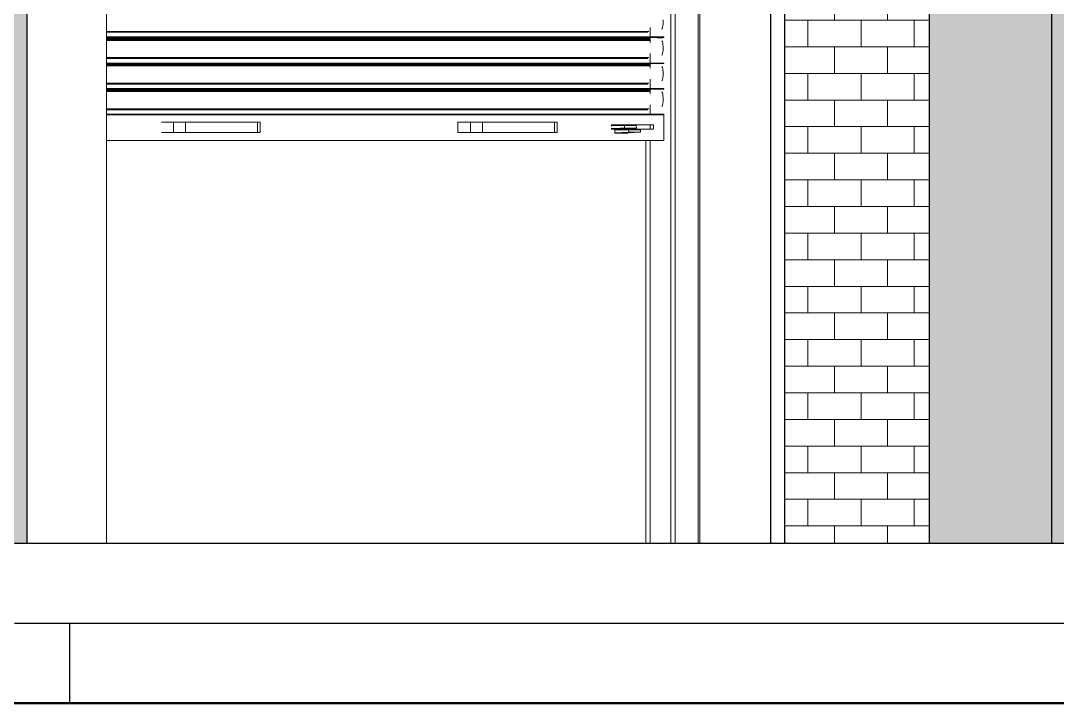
# Model space of a CAD drawing. Header units: inches. Extents: x 5914 to 162157, y -20538 to 282354.
# Drawn here: x 153900.8 to 153978.7, y -16028.3 to -15977 of the extents above; entities that cross this region are included whole.
import ezdxf

# ---------------------------------------------------------------- set-up
doc = ezdxf.new("R2010")
doc.units = ezdxf.units.IN
doc.header["$MEASUREMENT"] = 0
doc.linetypes.add('DASHED', pattern=[0.75, 0.5, -0.25])
for name, color, linetype, lineweight in [('DOOR-WIN RA', 3, 'Continuous', 20), ('ELE1 RA', 1, 'Continuous', 30), ('HATCH RA', 8, 'Continuous', 5)]:
    doc.layers.add(name, color=color, linetype=linetype, lineweight=lineweight)
pattern_1 = [(0, (-3762.0682, 67.065), (0, 2), []), (90, (-3762.0682, 67.065), (-2, 2), [2, -2])]

# ---------------------------------------------------------------- blocks, each defined once
blk = doc.blocks.new('SKBVVL')
at = {"layer": 'HATCH RA', "transparency": 33554687}
h = blk.add_hatch(dxfattribs=at)
h.set_pattern_fill('AR-B816', color=256, scale=0.25)
h.set_pattern_definition(pattern_1)
h.paths.add_polyline_path([(154207.069, -15760.257), (154139.316, -15760.257), (154139.316, -15806.257), (154207.069, -15806.257)])
h.paths.add_polyline_path([(154207.069, -15648.257), (154139.316, -15648.257), (154139.316, -15694.257), (154207.069, -15694.257)])
h.paths.add_polyline_path([(154254.395, -15642.257), (154254.395, -15640.257), (154254.395, -15566.405), (154254.395, -15561.405), (154254.395, -15549.405), (154254.395, -15529.405), (154254.395, -15527.405), (154254.395, -15459.257), (154216.256, -15459.257), (154207.256, -15459.257), (154207.256, -15526.257), (154216.256, -15526.257), (154216.256, -15561.657), (154228.095, -15561.657), (154228.095, -15566.657), (154216.256, -15566.657), (154216.256, -15674.257), (154219.256, -15674.257), (154219.256, -15679.317), (154216.256, -15679.317), (154216.256, -15786.257), (154219.256, -15786.257), (154219.256, -15791.317), (154216.256, -15791.317), (154216.256, -16016.257), (154217.256, -16016.257), (154217.256, -16022.257), (154227.256, -16022.257), (154227.256, -16028.257), (154254.395, -16028.257), (154254.395, -16011.495), (154254.395, -15791.257), (154254.395, -15786.257), (154254.395, -15774.257), (154254.395, -15754.257), (154254.395, -15752.257), (154254.395, -15679.257), (154254.395, -15674.257), (154254.395, -15662.257)])
h = blk.add_hatch(dxfattribs=at)
h.set_pattern_fill('AR-B816', color=256, scale=0.25)
h.set_pattern_definition(pattern_1)
h.paths.add_polyline_path([(154134.256, -15566.657), (154122.256, -15566.657), (154122.256, -15674.257), (154122.256, -15786.257), (154122.256, -15898.257), (154122.256, -15903.607), (154122.256, -16016.257), (154134.256, -16016.257)])
h.paths.add_polyline_path([(154139.316, -15566.657), (154134.256, -15566.657), (154134.256, -16016.257), (154138.395, -16016.257), (154139.316, -16016.257)])
h = blk.add_hatch(dxfattribs=at)
h.set_pattern_fill('AR-B816', color=256, scale=0.25)
h.set_pattern_definition(pattern_1)
h.paths.add_polyline_path([(154207.069, -16016.257), (154216.256, -16016.257), (154216.256, -15791.317), (154216.256, -15786.257), (154216.256, -15679.317), (154216.256, -15674.257), (154216.256, -15566.657), (154207.069, -15566.657)])
h = blk.add_hatch(dxfattribs=at)
h.set_pattern_fill('AR-B816', color=256, scale=0.25)
h.set_pattern_definition(pattern_1)
h.paths.add_polyline_path([(154207.069, -15903.607), (154196.223, -15903.607), (154196.223, -15912.461), (154196.223, -16010.257), (154196.223, -16016.257), (154207.069, -16016.257)])
at = {"layer": 'DOOR-WIN RA'}
for p, q in [((154187.675, -16016.257), (154187.675, -15927.272)), ((154187.994, -16016.257), (154187.994, -15927.272)), ((154189.733, -15927.272), (154189.733, -16016.257)), ((154189.846, -15927.272), (154189.846, -16016.257)), ((154145.29, -15977.782), (154145.29, -15976.489)), ((154187.09, -15977.251), (154187.099, -15977.141)), ((154187.101, -15977.031), (154187.095, -15976.921)), ((154187.099, -15977.141), (154187.101, -15977.031)), ((154186.01, -15977.782), (154145.29, -15977.782)), ((154145.29, -15977.848), (154145.29, -15977.782)), ((154185.944, -15977.848), (154145.29, -15977.848)), ((154145.29, -15978.191), (154145.29, -15977.848)), ((154186.125, -15978.191), (154186.125, -15977.479)), ((154187.008, -15977.608), (154187.02, -15977.575)), ((154187.02, -15977.575), (154187.05, -15977.469)), ((154187.05, -15977.469), (154187.074, -15977.36)), ((154187.074, -15977.36), (154187.09, -15977.251)), ((154186.125, -15978.191), (154145.29, -15978.191)), ((154145.29, -15978.233), (154145.29, -15978.191)), ((154145.29, -15978.233), (154185.806, -15978.233)), ((154145.29, -15978.238), (154145.29, -15978.233)), ((154185.806, -15978.238), (154145.29, -15978.238)), ((154145.29, -15978.263), (154145.29, -15978.238)), ((154186.101, -15978.263), (154145.29, -15978.263)), ((154145.29, -15978.266), (154145.29, -15978.263)), ((154186.098, -15978.266), (154145.29, -15978.266)), ((154145.29, -15978.282), (154145.29, -15978.266)), ((154186.084, -15978.282), (154145.29, -15978.282)), ((154145.29, -15978.299), (154145.29, -15978.282)), ((154186.073, -15978.299), (154145.29, -15978.299)), ((154145.29, -15978.318), (154145.29, -15978.299)), ((154186.065, -15978.318), (154145.29, -15978.318)), ((154145.29, -15978.337), (154145.29, -15978.318)), ((154186.058, -15978.337), (154145.29, -15978.337)), ((154145.29, -15978.356), (154145.29, -15978.337)), ((154186.055, -15978.356), (154145.29, -15978.356)), ((154145.29, -15978.376), (154145.29, -15978.356)), ((154186.054, -15978.376), (154145.29, -15978.376)), ((154145.29, -15978.396), (154145.29, -15978.376)), ((154186.055, -15978.396), (154145.29, -15978.396)), ((154145.29, -15978.416), (154145.29, -15978.396)), ((154186.059, -15978.416), (154145.29, -15978.416)), ((154145.29, -15978.435), (154145.29, -15978.416)), ((154186.066, -15978.435), (154145.29, -15978.435)), ((154145.29, -15978.453), (154145.29, -15978.435)), ((154186.075, -15978.453), (154145.29, -15978.453)), ((154145.29, -15979.746), (154145.29, -15978.453)), ((154185.806, -15978.238), (154185.806, -15978.233)), ((154185.806, -15978.233), (154186.125, -15978.233)), ((154185.972, -15978.238), (154185.806, -15978.238)), ((154185.806, -15978.713), (154185.806, -15978.71)), ((154186.125, -15978.238), (154185.972, -15978.238)), ((154187.026, -15978.191), (154186.125, -15978.191)), ((154186.125, -15978.238), (154186.125, -15978.233)), ((154186.125, -15978.233), (154187.139, -15978.233)), ((154187.052, -15978.238), (154186.125, -15978.238)), ((154186.125, -15978.61), (154186.125, -15978.242)), ((154186.125, -15978.713), (154186.125, -15978.71)), ((154187.024, -15978.263), (154186.659, -15978.263)), ((154187.021, -15978.266), (154186.719, -15978.266)), ((154187.008, -15978.187), (154187.026, -15978.191)), ((154187.008, -15978.282), (154187.021, -15978.266)), ((154187.034, -15978.559), (154187.008, -15978.479)), ((154187.021, -15978.266), (154187.024, -15978.263)), ((154187.024, -15978.263), (154187.052, -15978.238)), ((154187.139, -15978.191), (154187.026, -15978.191)), ((154187.062, -15978.666), (154187.034, -15978.559)), ((154187.07, -15978.71), (154187.062, -15978.666)), ((154187.07, -15978.713), (154187.07, -15978.71)), ((154187.082, -15978.775), (154187.07, -15978.713)), ((154187.139, -15978.233), (154187.139, -15978.191)), ((154186.125, -15980.155), (154186.125, -15979.443)), ((154187.02, -15979.539), (154187.05, -15979.432)), ((154187.05, -15979.432), (154187.074, -15979.324)), ((154187.074, -15979.324), (154187.09, -15979.215)), ((154187.095, -15978.884), (154187.082, -15978.775)), ((154187.09, -15979.215), (154187.099, -15979.105)), ((154187.101, -15978.995), (154187.095, -15978.884)), ((154187.099, -15979.105), (154187.101, -15978.995)), ((154186.01, -15979.746), (154145.29, -15979.746)), ((154145.29, -15979.812), (154145.29, -15979.746)), ((154185.944, -15979.812), (154145.29, -15979.812)), ((154145.29, -15980.155), (154145.29, -15979.812)), ((154186.125, -15980.155), (154145.29, -15980.155)), ((154145.29, -15980.197), (154145.29, -15980.155)), ((154145.29, -15980.197), (154186.125, -15980.197)), ((154145.29, -15980.205), (154145.29, -15980.197)), ((154186.084, -15980.205), (154145.29, -15980.205)), ((154145.29, -15980.223), (154145.29, -15980.205)), ((154186.073, -15980.223), (154145.29, -15980.223)), ((154145.29, -15980.241), (154145.29, -15980.223)), ((154186.065, -15980.241), (154145.29, -15980.241)), ((154145.29, -15980.26), (154145.29, -15980.241)), ((154186.058, -15980.26), (154145.29, -15980.26)), ((154145.29, -15980.28), (154145.29, -15980.26)), ((154186.055, -15980.28), (154145.29, -15980.28)), ((154145.29, -15980.3), (154145.29, -15980.28)), ((154187.026, -15980.155), (154186.125, -15980.155)), ((154186.125, -15980.534), (154186.125, -15980.197)), ((154186.125, -15980.197), (154187.015, -15980.197)), ((154187.008, -15979.571), (154187.02, -15979.539)), ((154187.008, -15980.151), (154187.026, -15980.155)), ((154187.008, -15980.205), (154187.015, -15980.197)), ((154187.015, -15980.197), (154187.139, -15980.197)), ((154187.139, -15980.155), (154187.026, -15980.155)), ((154187.139, -15980.197), (154187.139, -15980.155)), ((154186.054, -15980.3), (154145.29, -15980.3)), ((154145.29, -15980.32), (154145.29, -15980.3)), ((154186.055, -15980.32), (154145.29, -15980.32)), ((154145.29, -15980.339), (154145.29, -15980.32)), ((154186.059, -15980.339), (154145.29, -15980.339)), ((154145.29, -15980.358), (154145.29, -15980.339)), ((154186.066, -15980.358), (154145.29, -15980.358)), ((154145.29, -15980.377), (154145.29, -15980.358)), ((154186.075, -15980.377), (154145.29, -15980.377)), ((154145.29, -15981.67), (154145.29, -15980.377)), ((154185.806, -15980.636), (154185.806, -15980.634)), ((154186.125, -15980.636), (154186.125, -15980.634)), ((154187.034, -15980.482), (154187.008, -15980.403)), ((154187.062, -15980.59), (154187.034, -15980.482)), ((154187.07, -15980.634), (154187.062, -15980.59)), ((154187.07, -15980.636), (154187.07, -15980.634)), ((154187.082, -15980.698), (154187.07, -15980.636)), ((154187.095, -15980.808), (154187.082, -15980.698)), ((154187.09, -15981.138), (154187.099, -15981.028)), ((154187.101, -15980.918), (154187.095, -15980.808)), ((154187.099, -15981.028), (154187.101, -15980.918)), ((154186.01, -15981.67), (154145.29, -15981.67)), ((154145.29, -15981.735), (154145.29, -15981.67)), ((154185.944, -15981.735), (154145.29, -15981.735)), ((154145.29, -15982.079), (154145.29, -15981.735)), ((154186.125, -15982.079), (154186.125, -15981.367)), ((154187.008, -15981.495), (154187.02, -15981.463)), ((154187.02, -15981.463), (154187.05, -15981.356)), ((154187.05, -15981.356), (154187.074, -15981.248)), ((154187.074, -15981.248), (154187.09, -15981.138)), ((154186.125, -15982.079), (154145.29, -15982.079)), ((154145.29, -15982.12), (154145.29, -15982.079)), ((154145.29, -15982.12), (154186.125, -15982.12)), ((154145.29, -15982.129), (154145.29, -15982.12)), ((154186.084, -15982.129), (154145.29, -15982.129)), ((154145.29, -15982.146), (154145.29, -15982.129)), ((154186.073, -15982.146), (154145.29, -15982.146)), ((154145.29, -15982.165), (154145.29, -15982.146)), ((154186.065, -15982.165), (154145.29, -15982.165)), ((154145.29, -15982.184), (154145.29, -15982.165)), ((154186.058, -15982.184), (154145.29, -15982.184)), ((154145.29, -15982.204), (154145.29, -15982.184)), ((154186.055, -15982.204), (154145.29, -15982.204)), ((154145.29, -15982.223), (154145.29, -15982.204)), ((154186.054, -15982.223), (154145.29, -15982.223)), ((154145.29, -15982.243), (154145.29, -15982.223)), ((154186.055, -15982.243), (154145.29, -15982.243)), ((154145.29, -15982.263), (154145.29, -15982.243)), ((154186.059, -15982.263), (154145.29, -15982.263)), ((154145.29, -15982.282), (154145.29, -15982.263)), ((154186.066, -15982.282), (154145.29, -15982.282)), ((154145.29, -15982.3), (154145.29, -15982.282)), ((154186.075, -15982.3), (154145.29, -15982.3)), ((154145.29, -15983.593), (154145.29, -15982.3)), ((154185.806, -15982.56), (154185.806, -15982.558)), ((154187.026, -15982.079), (154186.125, -15982.079)), ((154186.125, -15982.457), (154186.125, -15982.12)), ((154186.125, -15982.12), (154187.015, -15982.12)), ((154186.125, -15982.56), (154186.125, -15982.558)), ((154187.008, -15982.074), (154187.026, -15982.079)), ((154187.008, -15982.129), (154187.015, -15982.12)), ((154187.034, -15982.406), (154187.008, -15982.326)), ((154187.015, -15982.12), (154187.139, -15982.12)), ((154187.139, -15982.079), (154187.026, -15982.079)), ((154187.062, -15982.513), (154187.034, -15982.406)), ((154187.07, -15982.558), (154187.062, -15982.513)), ((154187.07, -15982.56), (154187.07, -15982.558)), ((154187.082, -15982.622), (154187.07, -15982.56)), ((154187.095, -15982.732), (154187.082, -15982.622)), ((154187.139, -15982.12), (154187.139, -15982.079)), ((154186.125, -15984.002), (154186.125, -15983.29)), ((154187.008, -15983.419), (154187.02, -15983.386)), ((154187.02, -15983.386), (154187.05, -15983.28)), ((154187.05, -15983.28), (154187.074, -15983.171)), ((154187.074, -15983.171), (154187.09, -15983.062)), ((154187.09, -15983.062), (154187.099, -15982.952)), ((154187.101, -15982.842), (154187.095, -15982.732)), ((154187.099, -15982.952), (154187.101, -15982.842)), ((154186.01, -15983.593), (154145.29, -15983.593)), ((154145.29, -15983.659), (154145.29, -15983.593)), ((154185.944, -15983.659), (154145.29, -15983.659)), ((154145.29, -15984.002), (154145.29, -15983.659)), ((154186.125, -15984.002), (154145.29, -15984.002)), ((154145.29, -15984.044), (154145.29, -15984.002)), ((154145.29, -15984.044), (154187.139, -15984.044)), ((154145.29, -15985.968), (154145.29, -15984.044)), ((154187.026, -15984.002), (154186.125, -15984.002)), ((154187.008, -15983.998), (154187.026, -15984.002)), ((154187.139, -15984.002), (154187.026, -15984.002)), ((154187.139, -15984.044), (154187.139, -15984.002)), ((154187.139, -15984.044), (154187.139, -15985.968)), ((154149.423, -15984.603), (154150.317, -15984.603)), ((154150.317, -15984.603), (154150.317, -15985.365)), ((154151.217, -15984.603), (154150.317, -15984.603)), ((154151.217, -15984.603), (154151.217, -15985.365)), ((154156.636, -15984.603), (154151.217, -15984.603)), ((154156.636, -15984.603), (154156.636, -15985.365)), ((154156.636, -15984.603), (154156.823, -15984.603)), ((154156.823, -15984.603), (154156.823, -15985.365)), ((154171.674, -15984.603), (154171.674, -15985.365)), ((154171.674, -15984.603), (154172.625, -15984.603)), ((154172.625, -15984.603), (154172.625, -15985.365)), ((154173.525, -15984.603), (154172.625, -15984.603)), ((154173.525, -15984.603), (154173.525, -15985.365)), ((154178.944, -15984.603), (154173.525, -15984.603)), ((154178.944, -15984.603), (154178.944, -15985.365)), ((154178.944, -15984.603), (154179.131, -15984.603)), ((154179.131, -15984.603), (154179.131, -15985.365)), ((154183.225, -15984.885), (154183.202, -15984.886)), ((154183.225, -15984.792), (154183.225, -15984.885)), ((154185.993, -15984.792), (154183.225, -15984.792)), ((154184.191, -15984.847), (154183.225, -15984.885)), ((154185.075, -15984.847), (154184.191, -15984.847)), ((154184.2, -15985.039), (154184.191, -15984.847)), ((154185.084, -15985.039), (154185.075, -15984.847)), ((154186.125, -15984.792), (154185.993, -15984.792)), ((154186.125, -15985.113), (154186.125, -15984.792)), ((154186.265, -15984.792), (154186.125, -15984.792)), ((154186.363, -15984.792), (154186.265, -15984.792)), ((154186.363, -15985.113), (154186.363, -15984.792)), ((154149.423, -15985.365), (154150.317, -15985.365)), ((154151.217, -15985.365), (154150.317, -15985.365)), ((154151.217, -15985.365), (154156.636, -15985.365)), ((154156.636, -15985.365), (154156.823, -15985.365)), ((154171.674, -15985.365), (154172.625, -15985.365)), ((154173.525, -15985.365), (154172.625, -15985.365)), ((154178.944, -15985.365), (154173.525, -15985.365)), ((154178.944, -15985.365), (154179.131, -15985.365)), ((154183.202, -15985.078), (154183.225, -15985.078)), ((154184.2, -15985.039), (154183.225, -15985.078)), ((154183.225, -15985.078), (154183.225, -15985.084)), ((154183.225, -15985.084), (154183.949, -15985.084)), ((154183.225, -15985.084), (154183.225, -15985.113)), ((154183.225, -15985.113), (154185.993, -15985.113)), ((154184.224, -15985.156), (154183.471, -15985.156)), ((154183.471, -15985.156), (154183.471, -15985.208)), ((154184.224, -15985.178), (154183.471, -15985.208)), ((154183.471, -15985.208), (154183.471, -15985.4)), ((154184.511, -15985.359), (154183.471, -15985.4)), ((154183.471, -15985.4), (154183.471, -15985.404)), ((154183.471, -15985.404), (154184.224, -15985.404)), ((154183.471, -15985.404), (154183.471, -15985.436)), ((154183.471, -15985.436), (154184.224, -15985.436)), ((154183.774, -15985.063), (154183.752, -15985.065)), ((154183.752, -15985.065), (154183.752, -15985.067)), ((154183.752, -15985.067), (154183.772, -15985.068)), ((154183.772, -15985.068), (154183.812, -15985.069)), ((154183.815, -15985.061), (154183.774, -15985.063)), ((154183.812, -15985.069), (154183.869, -15985.069)), ((154183.873, -15985.059), (154183.815, -15985.061)), ((154183.869, -15985.069), (154183.939, -15985.068)), ((154183.943, -15985.057), (154183.873, -15985.059)), ((154183.939, -15985.068), (154184.017, -15985.067)), ((154184.022, -15985.055), (154183.943, -15985.057)), ((154183.949, -15985.084), (154185.084, -15985.039)), ((154184.017, -15985.067), (154184.098, -15985.065)), ((154184.103, -15985.053), (154184.022, -15985.055)), ((154184.085, -15985.384), (154184.063, -15985.386)), ((154184.063, -15985.386), (154184.063, -15985.387)), ((154184.063, -15985.387), (154184.083, -15985.388)), ((154184.083, -15985.388), (154184.123, -15985.389)), ((154184.126, -15985.381), (154184.085, -15985.384)), ((154184.098, -15985.065), (154184.177, -15985.063)), ((154184.181, -15985.052), (154184.103, -15985.053)), ((154184.123, -15985.389), (154184.18, -15985.389)), ((154184.184, -15985.379), (154184.126, -15985.381)), ((154184.177, -15985.063), (154184.247, -15985.061)), ((154184.18, -15985.389), (154184.25, -15985.388)), ((154184.251, -15985.051), (154184.181, -15985.052)), ((154184.254, -15985.377), (154184.184, -15985.379)), ((154185.084, -15985.039), (154184.2, -15985.039)), ((154184.224, -15985.178), (154184.224, -15985.156)), ((154184.443, -15985.156), (154184.224, -15985.156)), ((154184.443, -15985.169), (154184.224, -15985.178)), ((154184.224, -15985.436), (154184.224, -15985.404)), ((154184.224, -15985.404), (154184.259, -15985.404)), ((154184.443, -15985.436), (154184.224, -15985.436)), ((154184.247, -15985.061), (154184.305, -15985.059)), ((154184.25, -15985.388), (154184.328, -15985.387)), ((154184.308, -15985.051), (154184.251, -15985.051)), ((154184.333, -15985.375), (154184.254, -15985.377)), ((154184.259, -15985.404), (154184.443, -15985.397)), ((154184.305, -15985.059), (154184.346, -15985.057)), ((154184.348, -15985.052), (154184.308, -15985.051)), ((154184.328, -15985.387), (154184.409, -15985.386)), ((154184.414, -15985.373), (154184.333, -15985.375)), ((154184.346, -15985.057), (154184.368, -15985.055)), ((154184.368, -15985.053), (154184.348, -15985.052)), ((154184.368, -15985.055), (154184.368, -15985.053)), ((154184.409, -15985.386), (154184.487, -15985.384)), ((154184.492, -15985.372), (154184.414, -15985.373)), ((154184.443, -15985.169), (154184.443, -15985.156)), ((154184.502, -15985.167), (154184.443, -15985.169)), ((154184.443, -15985.397), (154185.395, -15985.359)), ((154184.443, -15985.436), (154184.443, -15985.397)), ((154184.487, -15985.384), (154184.558, -15985.382)), ((154184.562, -15985.372), (154184.492, -15985.372)), ((154185.386, -15985.167), (154184.502, -15985.167)), ((154184.511, -15985.359), (154184.502, -15985.167)), ((154185.395, -15985.359), (154184.511, -15985.359)), ((154184.558, -15985.382), (154184.616, -15985.379)), ((154184.619, -15985.372), (154184.562, -15985.372)), ((154184.616, -15985.379), (154184.657, -15985.377)), ((154184.659, -15985.372), (154184.619, -15985.372)), ((154184.657, -15985.377), (154184.679, -15985.375)), ((154184.679, -15985.374), (154184.659, -15985.372)), ((154184.679, -15985.375), (154184.679, -15985.374)), ((154185.395, -15985.359), (154185.386, -15985.167)), ((154185.993, -15985.113), (154186.125, -15985.113)), ((154186.125, -15985.113), (154186.265, -15985.113)), ((154186.363, -15985.113), (154186.265, -15985.113)), ((154145.29, -16010.257), (154145.29, -15985.968)), ((154145.29, -15985.968), (154185.806, -15985.968)), ((154185.806, -16016.257), (154185.806, -15985.968)), ((154185.806, -15985.968), (154186.125, -15985.968)), ((154186.125, -16016.257), (154186.125, -15985.968)), ((154186.125, -15985.968), (154187.139, -15985.968)), ((154145.29, -16016.257), (154145.29, -16010.257))]:
    blk.add_line(p, q, dxfattribs=at)
at = {"layer": 'ELE1 RA'}
for p, q in [((154139.316, -15566.657), (154139.316, -16016.257)), ((154207.069, -15566.657), (154207.069, -16016.257)), ((154216.256, -15791.317), (154216.256, -16016.257)), ((154195.164, -15912.461), (154195.164, -16016.257)), ((154196.223, -16010.257), (154196.223, -15912.461)), ((154196.223, -16016.257), (154196.223, -16010.257)), ((154145.29, -16016.257), (154138.395, -16016.257)), ((154196.223, -16016.257), (154145.29, -16016.257)), ((154216.256, -16016.257), (154196.223, -16016.257)), ((154217.256, -16016.257), (154216.256, -16016.257)), ((154142.535, -16022.257), (154138.395, -16022.257)), ((154142.535, -16028.257), (154142.535, -16022.257)), ((154217.256, -16022.257), (154142.535, -16022.257)), ((154134.256, -16028.257), (154145.29, -16028.257)), ((154142.535, -16028.257), (154139.701, -16028.257)), ((154143.713, -16028.257), (154142.535, -16028.257)), ((154145.29, -16028.257), (154196.223, -16028.257)), ((154145.29, -16028.257), (154207.256, -16028.257)), ((154148.44, -16028.257), (154221.289, -16028.257))]:
    blk.add_line(p, q, dxfattribs=at)
at = {"layer": 'ELE1 RA', "lineweight": 50}
blk.add_line((153925.441, -16028.257), (154325.428, -16028.257), dxfattribs=at)
at = {"layer": 'ELE1 RA', "linetype": 'DASHED'}
for p, q in [((154139.701, -16028.257), (154134.256, -16028.257)), ((154148.44, -16028.257), (154143.713, -16028.257))]:
    blk.add_line(p, q, dxfattribs=at)

msp = doc.modelspace()

# ---------------------------------------------------------------- block references
msp.add_blockref('SKBVVL', (-238.02, 0))

doc.saveas('drawing.dxf')
